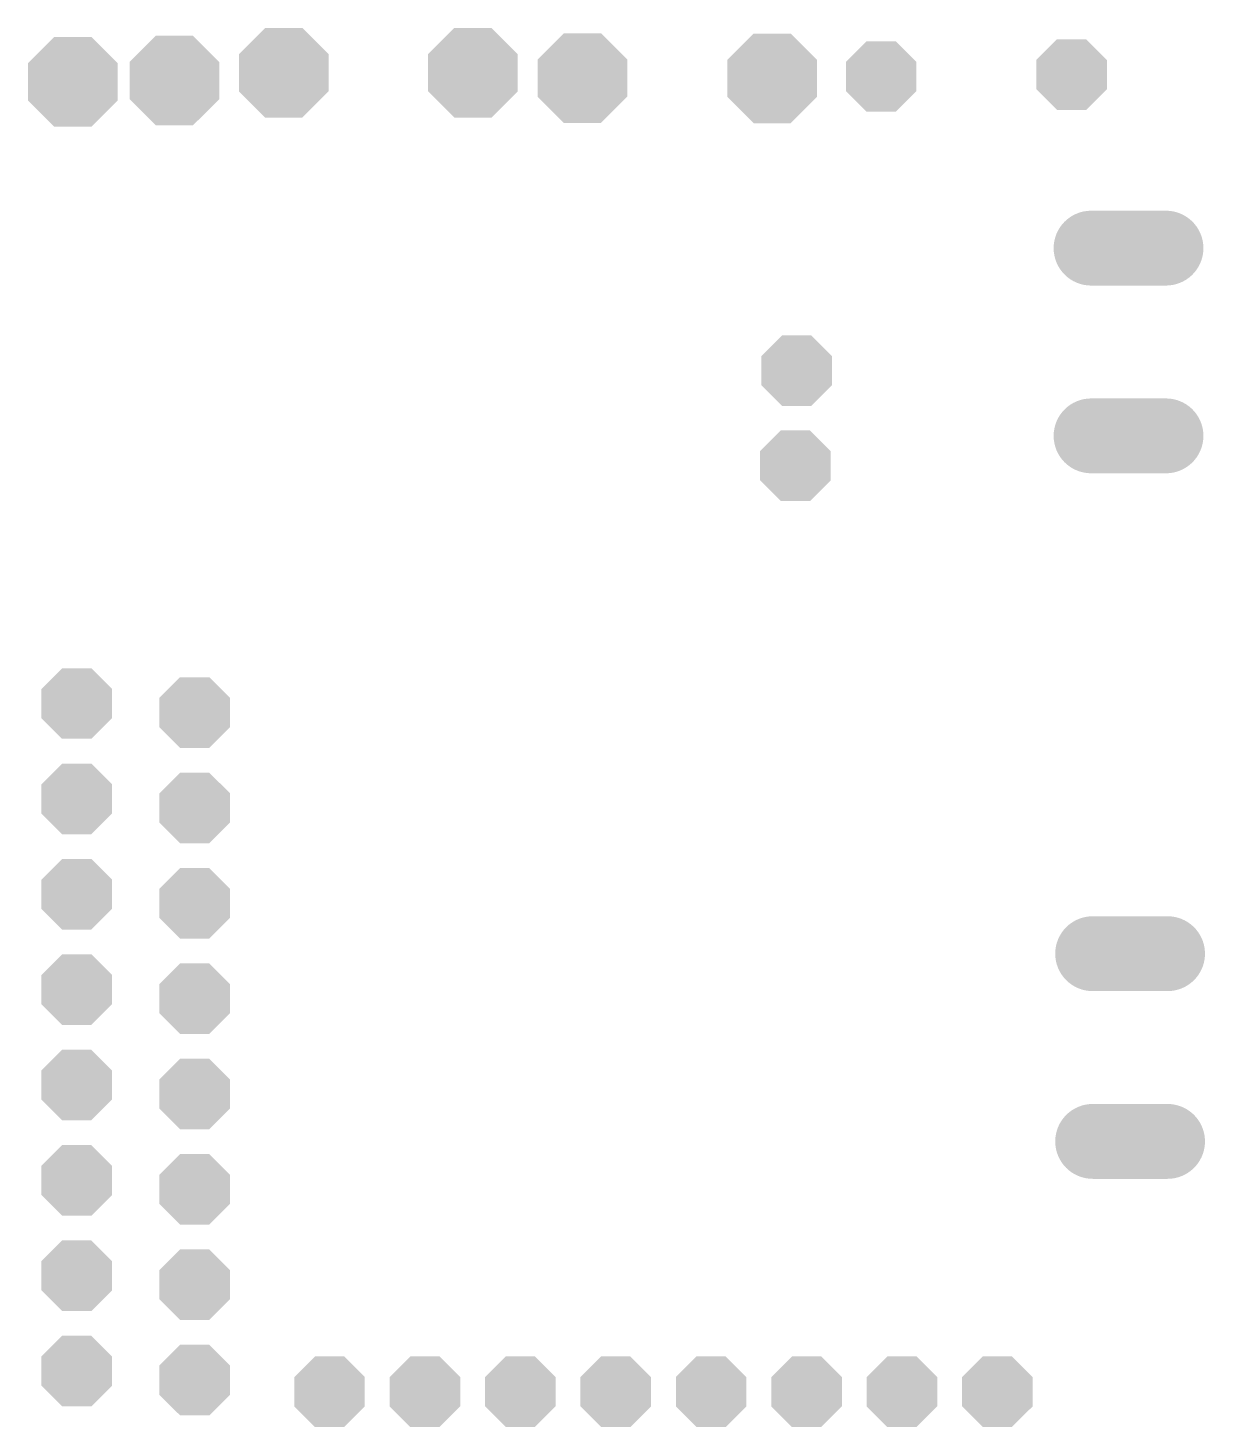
# Model space of a CAD drawing. Extents: x 0.2 to 31.5, y 0.5 to 37.8.
import ezdxf

# ---------------------------------------------------------------- set-up
doc = ezdxf.new("R2010")
doc.units = 0
doc.layers.add('30', color=251, linetype='CONTINUOUS')

# ---------------------------------------------------------------- blocks, each defined once
blk = doc.blocks.new('OCTAGONP')
at = {"const_width": 0.5}
blk.add_lwpolyline([(-0.25, -0.1036), (-0.25, 0.1036), (-0.1036, 0.25), (0.1036, 0.25), (0.25, 0.1036), (0.25, -0.1036), (0.1036, -0.25), (-0.1036, -0.25), (-0.25, -0.1036), (-0.25, 0.1036)], dxfattribs=at)
blk = doc.blocks.new('LONGP100')
at = {"const_width": 1}
blk.add_lwpolyline([(-0.5, 0), (0.5, 0)], dxfattribs=at)
at = {"const_width": 0.5}
for points in [[(-0.5, 0.25, 1), (-0.5, -0.25)], [(0.5, -0.25, 1), (0.5, 0.25)]]:
    blk.add_lwpolyline(points, format="xyb", dxfattribs=at)
blk = doc.blocks.new('OCTAGONV')
at = {"const_width": 0.5}
blk.add_lwpolyline([(-0.25, -0.1036), (-0.25, 0.1036), (-0.1036, 0.25), (0.1036, 0.25), (0.25, 0.1036), (0.25, -0.1036), (0.1036, -0.25), (-0.1036, -0.25), (-0.25, -0.1036), (-0.25, 0.1036)], dxfattribs=at)

msp = doc.modelspace()

# ---------------------------------------------------------------- block references
at = {"layer": '30'}
for name, p, xscale, yscale in [('OCTAGONV', (7.0224, 36.56), 2.3876, 2.3876), ('OCTAGONV', (12.0575, 36.56), 2.3876, 2.3876), ('OCTAGONV', (1.4062, 36.321), 2.3876, 2.3876), ('OCTAGONV', (4.1104, 36.3542), 2.3876, 2.3876), ('OCTAGONP', (7.01, 36.56), 1.524, 1.524), ('OCTAGONP', (12.09, 36.56), 1.524, 1.524), ('OCTAGONV', (14.9741, 36.4191), 2.3876, 2.3876), ('OCTAGONV', (20.0256, 36.4113), 2.3876, 2.3876), ('OCTAGONV', (22.9269, 36.4613), 1.8796, 1.8796), ('OCTAGONP', (22.9, 36.56), 1.524, 1.524), ('OCTAGONV', (27.9958, 36.5113), 1.8796, 1.8796), ('OCTAGONP', (27.98, 36.56), 1.524, 1.524), ('OCTAGONP', (1.6163, 36.3418), 1.524, 1.524), ('OCTAGONP', (4.1563, 36.3418), 1.524, 1.524), ('OCTAGONP', (14.95, 36.41), 1.524, 1.524), ('OCTAGONP', (20.03, 36.41), 1.524, 1.524), ('OCTAGONV', (20.6759, 28.6255), 1.8796, 1.8796), ('OCTAGONV', (20.6439, 26.0938), 1.8796, 1.8796)]:
    msp.add_blockref(name, p, dxfattribs=dict(at, xscale=xscale, yscale=yscale))
for name, p, xscale, yscale, rotation in [('LONGP100', (29.5127, 31.8899), 1.9939, 1.9939, 180), ('OCTAGONP', (20.65, 28.64), 1.524, 1.524, 270), ('LONGP100', (29.5127, 26.8899), 1.9939, 1.9939, 180), ('OCTAGONP', (20.65, 26.1), 1.524, 1.524, 270), ('OCTAGONP', (1.51, 19.76), 1.8796, 1.8796, 90), ('OCTAGONP', (4.65, 19.52), 1.8796, 1.8796, 270), ('OCTAGONP', (1.51, 17.22), 1.8796, 1.8796, 90), ('OCTAGONP', (4.65, 16.98), 1.8796, 1.8796, 270), ('OCTAGONP', (1.51, 14.68), 1.8796, 1.8796, 90), ('OCTAGONP', (4.65, 14.44), 1.8796, 1.8796, 270), ('LONGP100', (29.5547, 13.0975), 1.9939, 1.9939, 180), ('OCTAGONP', (1.51, 12.14), 1.8796, 1.8796, 90), ('OCTAGONP', (4.65, 11.9), 1.8796, 1.8796, 270), ('OCTAGONP', (1.51, 9.6), 1.8796, 1.8796, 90), ('OCTAGONP', (4.65, 9.36), 1.8796, 1.8796, 270), ('LONGP100', (29.5547, 8.0975), 1.9939, 1.9939, 180), ('OCTAGONP', (1.51, 7.06), 1.8796, 1.8796, 90), ('OCTAGONP', (4.65, 6.82), 1.8796, 1.8796, 270), ('OCTAGONP', (1.51, 4.52), 1.8796, 1.8796, 90), ('OCTAGONP', (4.65, 4.28), 1.8796, 1.8796, 270), ('OCTAGONP', (1.51, 1.98), 1.8796, 1.8796, 90), ('OCTAGONP', (4.65, 1.74), 1.8796, 1.8796, 270), ('OCTAGONP', (8.24, 1.43), 1.8796, 1.8796, 180), ('OCTAGONP', (10.78, 1.43), 1.8796, 1.8796, 180), ('OCTAGONP', (13.32, 1.43), 1.8796, 1.8796, 180), ('OCTAGONP', (15.86, 1.43), 1.8796, 1.8796, 180), ('OCTAGONP', (18.4, 1.43), 1.8796, 1.8796, 180), ('OCTAGONP', (20.94, 1.43), 1.8796, 1.8796, 180), ('OCTAGONP', (23.48, 1.43), 1.8796, 1.8796, 180), ('OCTAGONP', (26.02, 1.43), 1.8796, 1.8796, 180)]:
    msp.add_blockref(name, p, dxfattribs=dict(at, xscale=xscale, yscale=yscale, rotation=rotation))

doc.saveas('drawing.dxf')
